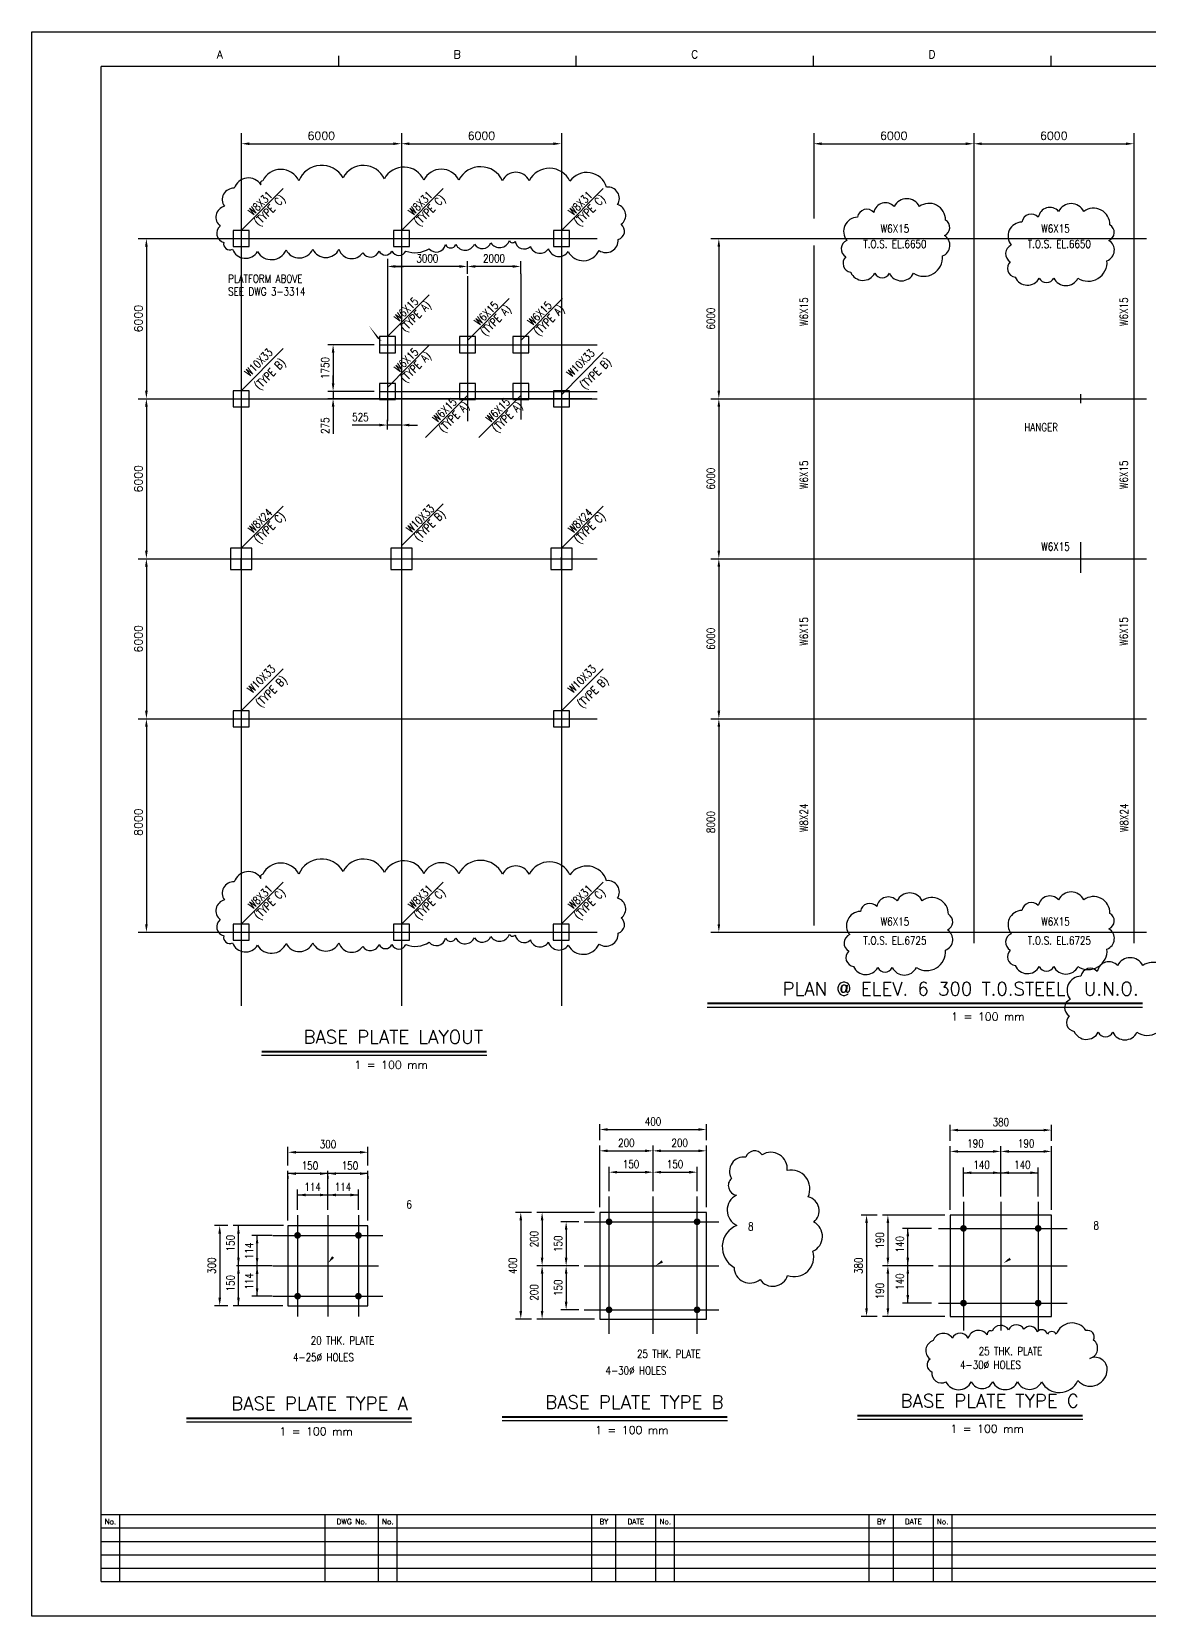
# Model space of a CAD drawing. Extents: x 0 to 84100, y 0 to 59400.
# Drawn here: x 0 to 41896, y 0 to 59400 of the extents above; entities that cross this region are included whole.
import ezdxf
from ezdxf.enums import TextEntityAlignment as Align

# ---------------------------------------------------------------- set-up
doc = ezdxf.new("R2010")
doc.units = 0
doc.header["$LTSCALE"] = 2500
doc.linetypes.add('CENTER2', pattern=[0])
for name, color, linetype in [('BORDER', 7, 'CONTINUOUS'), ('CLINE', 7, 'CENTER2'), ('CUTLINE', 7, 'CONTINUOUS'), ('DIM', 6, 'CONTINUOUS'), ('STEEL', 1, 'CONTINUOUS'), ('TEXT', 7, 'CONTINUOUS')]:
    doc.layers.add(name, color=color, linetype=linetype)
doc.styles.get("Standard").update_dxf_attribs({"font": 'ROMANS.shx', "width": 0.8})

msp = doc.modelspace()

# ---------------------------------------------------------------- linework, layer by layer
at = {"layer": 'BORDER', "color": 0}
for p, q in [((11500, 58500), (11500, 58100)), ((20400, 58500), (20400, 58100)), ((29300, 58500), (29300, 58100)), ((38200, 58500), (38200, 58100)), ((2600, 1300), (2600, 58100)), ((82800, 58100), (2600, 58100)), ((82800, 3800), (2600, 3800)), ((3300, 1300), (3300, 3800)), ((11000, 1300), (11000, 3800)), ((13000, 1300), (13000, 3800)), ((13700, 1300), (13700, 3800)), ((21000, 1300), (21000, 3800)), ((21900, 1300), (21900, 3800)), ((23400, 1300), (23400, 3800)), ((24100, 1300), (24100, 3800)), ((31400, 1300), (31400, 3800)), ((32300, 1300), (32300, 3800)), ((33800, 1300), (33800, 3800)), ((34500, 1300), (34500, 3800)), ((57800, 3300), (2600, 3300)), ((2600, 2800), (57800, 2800)), ((2600, 2300), (57800, 2300)), ((2600, 1800), (57800, 1800)), ((2600, 1300), (82800, 1300))]:
    msp.add_line(p, q, dxfattribs=at)
for points in [[(31571, 52627, 0.625), (30955, 52446, 0.625), (30556, 51576, 0.625), (30519, 50960, 0.625), (30701, 50380, 0.625), (31607, 50344, 0.625), (32151, 50344, 0.625), (33057, 50344, 0.625), (34145, 50996, 0.625), (34218, 51757, 0.625), (34254, 52337, 0.625), (33275, 52845, 0.625), (32332, 52845, 0.625)], [(37735, 52446, 0.625), (37118, 52265, 0.625), (36720, 51395, 0.625), (36683, 50779, 0.625), (36865, 50199, 0.625), (37771, 50163, 0.625), (38315, 50163, 0.625), (39221, 50163, 0.625), (40309, 50815, 0.625), (40382, 51576, 0.625), (40418, 52156, 0.625), (39439, 52663, 0.625), (38496, 52663, 0.625)], [(31680, 26604, 0.625), (31063, 26422, 0.625), (30664, 25552, 0.625), (30628, 24936, 0.625), (30809, 24356, 0.625), (31716, 24320, 0.625), (32260, 24320, 0.625), (33166, 24320, 0.625), (34254, 24973, 0.625), (34327, 25734, 0.625), (34363, 26314, 0.625), (33384, 26821, 0.625), (32441, 26821, 0.625)], [(37735, 26640, 0.625), (37118, 26459, 0.625), (36720, 25589, 0.625), (36683, 24973, 0.625), (36865, 24393, 0.625), (37771, 24356, 0.625), (38315, 24356, 0.625), (39221, 24356, 0.625), (40309, 25009, 0.625), (40382, 25770, 0.625), (40418, 26350, 0.625), (39439, 26857, 0.625), (38496, 26857, 0.625)], [(39947, 24175, 0.625), (39330, 23994, 0.625), (38931, 23124, 0.625), (38895, 22508, 0.625), (39076, 21928, 0.625), (39983, 21892, 0.625), (40527, 21892, 0.625), (41433, 21892, 0.625), (42521, 22544, 0.625), (42593, 23305, 0.625), (42630, 23885, 0.625), (41651, 24393, 0.625), (40708, 24393, 0.625)]]:
    msp.add_lwpolyline(points, format="xyb", close=True, dxfattribs=at)
at = {"layer": 'BORDER', "color": 0, "const_width": 75}
for points in [[(41642, 22976), (25327, 22976)], [(17061, 21167), (8616, 21167)], [(14246, 7427), (5801, 7427)], [(26081, 7477), (17636, 7477)], [(39401, 7527), (30956, 7527)]]:
    msp.add_lwpolyline(points, dxfattribs=at)
at = {"layer": 'BORDER', "color": 0}
for points in [[(41642, 22826), (25327, 22826)], [(17061, 21017), (8616, 21017)], [(14246, 7277), (5801, 7277)], [(26081, 7327), (17636, 7327)], [(39401, 7377), (30956, 7377)]]:
    msp.add_lwpolyline(points, dxfattribs=at)
at = {"layer": 'CLINE', "color": 0}
for p, q in [((7857, 55592), (7857, 22878)), ((13857, 55592), (13857, 22878)), ((19857, 55592), (19857, 22878)), ((19857, 55592), (19857, 22878)), ((29316, 55592), (29316, 52400)), ((35316, 55592), (35316, 25237)), ((41316, 55592), (41316, 25237)), ((7857, 51943), (9423, 53519)), ((13857, 51943), (15423, 53519)), ((19857, 51943), (21423, 53519)), ((3994, 51643), (21201, 51643)), ((19705, 51643), (20172, 51643)), ((25453, 51643), (41796, 51643)), ((13332, 50890), (13332, 44801)), ((16332, 50234), (16332, 44801)), ((18332, 50329), (18332, 44867)), ((13330, 47966), (14896, 49542)), ((16332, 47818), (17898, 49394)), ((18332, 47818), (19898, 49394)), ((13036, 47668), (21201, 47668)), ((13332, 46068), (14898, 47644)), ((7857, 45943), (9423, 47519)), ((19857, 45793), (21423, 47369)), ((13036, 45918), (21201, 45918)), ((14766, 44192), (16332, 45768)), ((16766, 44192), (18332, 45768)), ((39316, 45815), (39316, 45470)), ((3994, 45643), (21201, 45643)), ((25453, 45643), (41796, 45643)), ((7857, 40043), (9423, 41619)), ((13857, 40125), (15423, 41702)), ((19857, 40043), (21423, 41619)), ((13857, 39890), (13857, 39574)), ((39316, 40264), (39316, 39115)), ((3994, 39643), (21201, 39643)), ((7857, 39235), (7857, 39666)), ((19654, 39643), (19964, 39643)), ((19857, 39235), (19857, 39697)), ((25453, 39643), (41796, 39643)), ((7857, 33943), (9423, 35519)), ((19857, 33943), (21423, 35519)), ((3994, 33643), (21201, 33643)), ((19705, 33643), (19948, 33643)), ((25453, 33643), (41796, 33643)), ((29316, 33541), (29316, 25895)), ((41316, 33633), (41316, 25995)), ((7857, 25943), (9423, 27519)), ((13857, 25943), (15423, 27519)), ((19853, 25943), (21419, 27519)), ((3994, 25643), (21201, 25643)), ((19701, 25643), (20021, 25643)), ((25453, 25643), (41796, 25643)), ((21643, 10592), (21643, 15737)), ((23293, 10592), (23293, 15737)), ((24943, 10592), (24943, 15737)), ((34930, 15535), (34930, 10719)), ((36330, 15535), (36330, 10719)), ((37730, 15535), (37730, 10719)), ((9967, 15032), (9967, 11239)), ((11107, 15032), (11107, 11239)), ((12247, 15032), (12247, 11239)), ((9043, 14280), (13167, 14280)), ((20712, 14790), (25754, 14790)), ((33999, 14540), (38816, 14540)), ((9043, 13140), (13004, 13140)), ((20712, 13140), (25754, 13140)), ((33999, 13140), (38816, 13140)), ((9043, 12000), (13167, 12000)), ((20712, 11490), (25754, 11490)), ((33999, 11740), (38816, 11740))]:
    msp.add_line(p, q, dxfattribs=at)
at = {"layer": 'CLINE', "color": 0, "const_width": 125}
for points in [[(21581, 14790, 1), (21706, 14790, 1)], [(24881, 14790, 1), (25006, 14790, 1)], [(9905, 14280, 1), (10030, 14280, 1)], [(12185, 14280, 1), (12310, 14280, 1)], [(34867, 14540, 1), (34992, 14540, 1)], [(37667, 14540, 1), (37792, 14540, 1)], [(9905, 12000, 1), (10030, 12000, 1)], [(12185, 12000, 1), (12310, 12000, 1)], [(21581, 11490, 1), (21706, 11490, 1)], [(24881, 11490, 1), (25006, 11490, 1)], [(34867, 11740, 1), (34992, 11740, 1)], [(37667, 11740, 1), (37792, 11740, 1)]]:
    msp.add_lwpolyline(points, format="xyb", close=True, dxfattribs=at)
at = {"layer": 'CUTLINE', "color": 0}
msp.add_lwpolyline([(0, 0), (0, 59400), (84100, 59400), (84100, 0)], close=True, dxfattribs=at)
msp.add_lwpolyline([(0, 0), (0, 59400), (84100, 59400), (84100, 0)], close=True, dxfattribs=at)
at = {"layer": 'DIM', "color": 0}
for p, q in [((7857, 55392), (7857, 55000)), ((13857, 55392), (13857, 55000)), ((13857, 55392), (13857, 55000)), ((13857, 55392), (13857, 50400)), ((13857, 55392), (13857, 50400)), ((19857, 55392), (19857, 55000)), ((29316, 55392), (29316, 55000)), ((35316, 55392), (35316, 55000)), ((35316, 55392), (35316, 55000)), ((41316, 55392), (41316, 55000)), ((8157, 55200), (13557, 55200)), ((14157, 55200), (19557, 55200)), ((29616, 55200), (35016, 55200)), ((35616, 55200), (41016, 55200)), ((4194, 51643), (4500, 51643)), ((4300, 51343), (4300, 45943)), ((25653, 51643), (25959, 51643)), ((25759, 51343), (25759, 45943)), ((16032, 50600), (13632, 50600)), ((13632, 50600), (13932, 50600)), ((16332, 50329), (16332, 50800)), ((16332, 50329), (16332, 50800)), ((18032, 50600), (16632, 50600)), ((18332, 50329), (18332, 50800)), ((12836, 47668), (11100, 47668)), ((11300, 47368), (11300, 46218)), ((11300, 46218), (11300, 46518)), ((12836, 45918), (11100, 45918)), ((12836, 45918), (11100, 45918)), ((11300, 45918), (11300, 45643)), ((4194, 45643), (4500, 45643)), ((4194, 45643), (4500, 45643)), ((4300, 45343), (4300, 39943)), ((21001, 45643), (11100, 45643)), ((11300, 45343), (11300, 45043)), ((25653, 45643), (25959, 45643)), ((25653, 45643), (25959, 45643)), ((25759, 45343), (25759, 39943)), ((11300, 45043), (11300, 44326)), ((12732, 44654), (12015, 44654)), ((13032, 44654), (12732, 44654)), ((13332, 44488), (13332, 44854)), ((13857, 44654), (13332, 44654)), ((14157, 44654), (14457, 44654)), ((4194, 39643), (4500, 39643)), ((4300, 39343), (4300, 33943)), ((25653, 39643), (25959, 39643)), ((25759, 39343), (25759, 33943)), ((4194, 33643), (4500, 33643)), ((4194, 33643), (4500, 33643)), ((4300, 33343), (4300, 25943)), ((25653, 33643), (25959, 33643)), ((25653, 33643), (25959, 33643)), ((25759, 33343), (25759, 25943)), ((4194, 25643), (4500, 25643)), ((25653, 25643), (25959, 25643)), ((21293, 17848), (21293, 18448)), ((25293, 17848), (25293, 18448)), ((34430, 17827), (34430, 18427)), ((38230, 17827), (38230, 18427)), ((21593, 18248), (24993, 18248)), ((34730, 18227), (37930, 18227)), ((9607, 16894), (9607, 17594)), ((9907, 17394), (12307, 17394)), ((12607, 16894), (12607, 17594)), ((21293, 15340), (21293, 17648)), ((21593, 17448), (22993, 17448)), ((23293, 15937), (23293, 17648)), ((23293, 15937), (23293, 17648)), ((23593, 17448), (24993, 17448)), ((25293, 15340), (25293, 17648)), ((34430, 15240), (34430, 17627)), ((34730, 17427), (36030, 17427)), ((36330, 15935), (36330, 17627)), ((36330, 15935), (36330, 17627)), ((36630, 17427), (37930, 17427)), ((38230, 15240), (38230, 17627)), ((9607, 14840), (9607, 16694)), ((11107, 15432), (11107, 16694)), ((12607, 14839), (12607, 16694)), ((21643, 15937), (21643, 16848)), ((21943, 16648), (22993, 16648)), ((23293, 15937), (23293, 16848)), ((23293, 15937), (23293, 16848)), ((23593, 16648), (24643, 16648)), ((24943, 15937), (24943, 16848)), ((34930, 15735), (34930, 16827)), ((36330, 15735), (36330, 16827)), ((37730, 15735), (37730, 16827)), ((11107, 16594), (9607, 16594)), ((9607, 16494), (9607, 16394)), ((12607, 16594), (11107, 16594)), ((11107, 16494), (11107, 16394)), ((11107, 16494), (11107, 16394)), ((12607, 16494), (12607, 16394)), ((34930, 16627), (36330, 16627)), ((36330, 16627), (37730, 16627)), ((9967, 15232), (9967, 15994)), ((9967, 15794), (11107, 15794)), ((11107, 15232), (11107, 15994)), ((11107, 15794), (12247, 15794)), ((12247, 15232), (12247, 15994)), ((18734, 15140), (18134, 15140)), ((21093, 15140), (18934, 15140)), ((31696, 15040), (31096, 15040)), ((34230, 15040), (31896, 15040)), ((7356, 14648), (6848, 14648)), ((7048, 14348), (7048, 11943)), ((9443, 14648), (7556, 14648)), ((7751, 13143), (7751, 14643)), ((7751, 13143), (7751, 14643)), ((9016, 14280), (8254, 14280)), ((8449, 13136), (8449, 14276)), ((18334, 14840), (18334, 11440)), ((19134, 14840), (19134, 13440)), ((20512, 14790), (19834, 14790)), ((20034, 14490), (20034, 13440)), ((31296, 14740), (31296, 11540)), ((32096, 14740), (32096, 13440)), ((33735, 14540), (32643, 14540)), ((32843, 13140), (32843, 14540)), ((9011, 13136), (7674, 13136)), ((7751, 11643), (7751, 13143)), ((7751, 11643), (7751, 13143)), ((8449, 11996), (8449, 13136)), ((20512, 13140), (18934, 13140)), ((20512, 13140), (18934, 13140)), ((20512, 13140), (19834, 13140)), ((20512, 13140), (19834, 13140)), ((33799, 13140), (31896, 13140)), ((33799, 13140), (31896, 13140)), ((33735, 13140), (32643, 13140)), ((32843, 11740), (32843, 13140)), ((19134, 12840), (19134, 11440)), ((20034, 12840), (20034, 11790)), ((32096, 12840), (32096, 11540)), ((9011, 11996), (8249, 11996)), ((7351, 11643), (6848, 11643)), ((9409, 11643), (7551, 11643)), ((20512, 11490), (19834, 11490)), ((33735, 11740), (32643, 11740)), ((18734, 11140), (18134, 11140)), ((21093, 11140), (18934, 11140)), ((31696, 11240), (31096, 11240)), ((34230, 11240), (31896, 11240))]:
    msp.add_line(p, q, dxfattribs=at)
for points in [[(13126, 47799, 0, 100, 0), (12899, 47995, 0, 0, 0), (11616, 49912, 0, 0, 0.288821), (10764, 50142, 0, 0, 0)], [(39311, 45595, 0, 100, 0), (39244, 45302, 0, 0, 0), (39116, 44742, 0, 0, -0.472313), (38774, 44571, 0, 0, 0.472312)], [(13202, 15700, 0, 0, 0), (11107, 13240, 0, 100, 0), (11298, 13469, 0, 0, 0)], [(26014, 14890, 0, 0, 0), (23393, 13140, 0, 100, 0), (23639, 13305, 0, 0, 0)], [(39055, 14988, 0, 0, 0), (36434, 13238, 0, 100, 0), (36680, 13403, 0, 0, 0)], [(9873, 11922, 0, 100, 0), (9748, 11649, 0, 0, 0), (9119, 10273, 0, 0, 0.557457), (9496, 9708, 0, 0, -0.017243)], [(12354, 11916, 0, 100, 0), (12459, 11636, 0, 0, 0), (12636, 11162, 0, 0, 0.421822), (13120, 10950, 0, 0, 5.133179)], [(10552, 11642, 0, 100, 0), (10362, 11409, 0, 0, 0), (9927, 10874, 0, 0, 0.607906), (10159, 10339, 0, 0, -28.838075)], [(21587, 11428, 0, 100, 0), (21462, 11155, 0, 0, 0), (20832, 9778, 0, 0, 0.557457), (21210, 9213, 0, 0, -0.017243)], [(34879, 11640, 0, 100, 0), (34755, 11367, 0, 0, 0), (34125, 9990, 0, 0, 0.557457), (34502, 9425, 0, 0, -0.017243)], [(35591, 11242, 0, 100, 0), (35402, 11009, 0, 0, 0), (34966, 10474, 0, 0, 0.607906), (35199, 9939, 0, 0, -28.838075)], [(22782, 11142, 0, 100, 0), (22593, 10909, 0, 0, 0), (22157, 10374, 0, 0, 0.607906), (22390, 9839, 0, 0, -28.838075)]]:
    msp.add_lwpolyline(points, format="xyseb", dxfattribs=at)
for points in [[(8157, 55250), (8157, 55150), (7857, 55200)], [(13557, 55250), (13557, 55150), (13857, 55200)], [(14157, 55250), (14157, 55150), (13857, 55200)], [(19557, 55250), (19557, 55150), (19857, 55200)], [(29616, 55250), (29616, 55150), (29316, 55200)], [(35016, 55250), (35016, 55150), (35316, 55200)], [(35616, 55250), (35616, 55150), (35316, 55200)], [(41016, 55250), (41016, 55150), (41316, 55200)], [(4250, 51343), (4350, 51343), (4300, 51643)], [(25709, 51343), (25809, 51343), (25759, 51643)], [(13632, 50650), (13632, 50550), (13332, 50600)], [(13632, 50650), (13632, 50550), (13332, 50600)], [(16032, 50650), (16032, 50550), (16332, 50600)], [(16632, 50650), (16632, 50550), (16332, 50600)], [(18032, 50650), (18032, 50550), (18332, 50600)], [(11250, 47368), (11350, 47368), (11300, 47668)], [(4250, 45943), (4350, 45943), (4300, 45643)], [(11250, 46218), (11350, 46218), (11300, 45918)], [(11250, 46218), (11350, 46218), (11300, 45918)], [(25709, 45943), (25809, 45943), (25759, 45643)], [(4250, 45343), (4350, 45343), (4300, 45643)], [(11250, 45343), (11350, 45343), (11300, 45643)], [(25709, 45343), (25809, 45343), (25759, 45643)], [(13032, 44704), (13032, 44604), (13332, 44654)], [(14157, 44704), (14157, 44604), (13857, 44654)], [(14157, 44704), (14157, 44604), (13857, 44654)], [(4250, 39943), (4350, 39943), (4300, 39643)], [(25709, 39943), (25809, 39943), (25759, 39643)], [(4250, 39343), (4350, 39343), (4300, 39643)], [(25709, 39343), (25809, 39343), (25759, 39643)], [(4250, 33943), (4350, 33943), (4300, 33643)], [(25709, 33943), (25809, 33943), (25759, 33643)], [(4250, 33343), (4350, 33343), (4300, 33643)], [(25709, 33343), (25809, 33343), (25759, 33643)], [(4250, 25943), (4350, 25943), (4300, 25643)], [(25709, 25943), (25809, 25943), (25759, 25643)], [(21593, 18298), (21593, 18198), (21293, 18248)], [(24993, 18298), (24993, 18198), (25293, 18248)], [(34730, 18277), (34730, 18177), (34430, 18227)], [(37930, 18277), (37930, 18177), (38230, 18227)], [(9907, 17444), (9907, 17344), (9607, 17394)], [(12307, 17444), (12307, 17344), (12607, 17394)], [(21593, 17498), (21593, 17398), (21293, 17448)], [(22993, 17498), (22993, 17398), (23293, 17448)], [(23593, 17498), (23593, 17398), (23293, 17448)], [(24993, 17498), (24993, 17398), (25293, 17448)], [(34730, 17477), (34730, 17377), (34430, 17427)], [(36030, 17477), (36030, 17377), (36330, 17427)], [(36630, 17477), (36630, 17377), (36330, 17427)], [(37930, 17477), (37930, 17377), (38230, 17427)], [(9907, 16644), (9907, 16544), (9607, 16594)], [(10807, 16644), (10807, 16544), (11107, 16594)], [(11407, 16644), (11407, 16544), (11107, 16594)], [(12307, 16644), (12307, 16544), (12607, 16594)], [(21943, 16698), (21943, 16598), (21643, 16648)], [(22993, 16698), (22993, 16598), (23293, 16648)], [(23593, 16698), (23593, 16598), (23293, 16648)], [(24643, 16698), (24643, 16598), (24943, 16648)], [(35230, 16677), (35230, 16577), (34930, 16627)], [(36030, 16677), (36030, 16577), (36330, 16627)], [(36630, 16677), (36630, 16577), (36330, 16627)], [(37430, 16677), (37430, 16577), (37730, 16627)], [(10267, 15844), (10267, 15744), (9967, 15794)], [(10807, 15844), (10807, 15744), (11107, 15794)], [(11407, 15844), (11407, 15744), (11107, 15794)], [(11947, 15844), (11947, 15744), (12247, 15794)], [(18284, 14840), (18384, 14840), (18334, 15140)], [(19084, 14840), (19184, 14840), (19134, 15140)], [(31246, 14740), (31346, 14740), (31296, 15040)], [(32046, 14740), (32146, 14740), (32096, 15040)], [(6998, 14348), (7098, 14348), (7048, 14648)], [(7701, 14343), (7801, 14343), (7751, 14643)], [(7701, 14343), (7801, 14343), (7751, 14643)], [(8399, 13976), (8499, 13976), (8449, 14276)], [(19984, 14490), (20084, 14490), (20034, 14790)], [(32793, 14240), (32893, 14240), (32843, 14540)], [(7701, 13443), (7801, 13443), (7751, 13143)], [(7701, 13443), (7801, 13443), (7751, 13143)], [(7701, 12843), (7801, 12843), (7751, 13143)], [(7701, 12843), (7801, 12843), (7751, 13143)], [(8399, 13436), (8499, 13436), (8449, 13136)], [(8399, 12836), (8499, 12836), (8449, 13136)], [(19084, 13440), (19184, 13440), (19134, 13140)], [(19084, 12840), (19184, 12840), (19134, 13140)], [(19984, 13440), (20084, 13440), (20034, 13140)], [(19984, 12840), (20084, 12840), (20034, 13140)], [(32046, 13440), (32146, 13440), (32096, 13140)], [(32046, 12840), (32146, 12840), (32096, 13140)], [(32793, 13440), (32893, 13440), (32843, 13140)], [(32793, 12840), (32893, 12840), (32843, 13140)], [(6998, 11943), (7098, 11943), (7048, 11643)], [(7701, 11943), (7801, 11943), (7751, 11643)], [(7701, 11943), (7801, 11943), (7751, 11643)], [(8399, 12296), (8499, 12296), (8449, 11996)], [(32793, 12040), (32893, 12040), (32843, 11740)], [(18284, 11440), (18384, 11440), (18334, 11140)], [(19084, 11440), (19184, 11440), (19134, 11140)], [(19984, 11790), (20084, 11790), (20034, 11490)], [(31246, 11540), (31346, 11540), (31296, 11240)], [(32046, 11540), (32146, 11540), (32096, 11240)]]:
    msp.add_solid(points, dxfattribs=at)
at = {"layer": 'STEEL', "color": 0}
for p, q in [((29316, 51391), (29316, 39895)), ((29568, 51643), (35166, 51643)), ((35476, 51643), (41064, 51643)), ((41316, 51391), (41316, 39995)), ((29316, 45745), (29316, 25934)), ((29316, 39391), (29316, 33541)), ((35476, 39643), (41064, 39643)), ((41316, 39633), (41316, 33691)), ((41316, 33391), (41316, 25800)), ((29568, 25643), (35156, 25643)), ((35476, 25643), (41064, 25643))]:
    msp.add_line(p, q, dxfattribs=at)
for points in [[(7557, 51943), (7557, 51343), (8157, 51343), (8157, 51943)], [(13557, 51943), (13557, 51343), (14157, 51343), (14157, 51943)], [(19557, 51943), (19557, 51343), (20157, 51343), (20157, 51943)], [(13632, 47968), (13032, 47968), (13032, 47368), (13632, 47368)], [(16632, 47968), (16032, 47968), (16032, 47368), (16632, 47368)], [(18632, 47968), (18032, 47968), (18032, 47368), (18632, 47368)], [(7557, 45943), (7557, 45343), (8157, 45343), (8157, 45943)], [(13632, 46218), (13032, 46218), (13032, 45618), (13632, 45618)], [(16632, 46218), (16032, 46218), (16032, 45618), (16632, 45618)], [(18632, 46218), (18032, 46218), (18032, 45618), (18632, 45618)], [(19557, 45943), (19557, 45343), (20157, 45343), (20157, 45943)], [(7457, 39243), (8257, 39243), (8257, 40043), (7457, 40043)], [(13457, 40043), (13457, 39243), (14257, 39243), (14257, 40043)], [(19457, 40043), (19457, 39243), (20257, 39243), (20257, 40043)], [(7557, 33943), (7557, 33343), (8157, 33343), (8157, 33943)], [(19557, 33943), (19557, 33343), (20157, 33343), (20157, 33943)], [(7557, 25943), (7557, 25343), (8157, 25343), (8157, 25943)], [(13557, 25943), (13557, 25343), (14157, 25343), (14157, 25943)], [(19553, 25943), (19553, 25343), (20153, 25343), (20153, 25943)], [(21293, 15140), (21293, 11140), (25293, 11140), (25293, 15140)], [(34430, 15040), (34430, 11240), (38230, 11240), (38230, 15040)], [(9607, 14640), (9607, 11640), (12607, 11640), (12607, 14640)]]:
    msp.add_lwpolyline(points, close=True, dxfattribs=at)
at = {"layer": 'TEXT', "color": 0}
for points in [[(8596, 53663, 0.625), (7593, 53532, 0.625), (7222, 52856, 0.625), (7070, 52115, 0.625), (7200, 51504, 0.625), (7528, 51243, 0.625), (8465, 51156, 0.625), (9534, 51221, 0.625), (10537, 51243, 0.625), (11519, 51243, 0.625), (12413, 51112, 0.625), (13023, 51177, 0.625), (13503, 51177, 0.625), (14027, 51177, 0.234705), (14899, 51265, 0.625), (15510, 51417, 0.625), (15902, 51417, 0.625), (16600, 51439, 0.625), (17211, 51483, 0.625), (17909, 51570, 0.625), (18127, 51548, 0.625), (18694, 51352, 0.625), (19370, 51265, 0.625), (20111, 51156, 0.625), (21267, 51199, 0.625), (21987, 51613, 0.625), (22096, 52180, 0.625), (21965, 52921, 0.625), (21551, 53575, 0.625), (20177, 53794, 0.625), (18650, 53815, 0.625), (17647, 53815, 0.625), (16011, 53837, 0.625), (14703, 53837, 0.625), (13220, 53881, 0.625), (11671, 53924, 0.625), (10014, 53815, 0.625), (8662, 53815, 0.625)], [(8596, 27663, 0.625), (7593, 27532, 0.625), (7222, 26856, 0.625), (7070, 26115, 0.625), (7200, 25504, 0.625), (7528, 25243, 0.625), (8465, 25156, 0.625), (9534, 25221, 0.625), (10537, 25243, 0.625), (11519, 25243, 0.625), (12413, 25112, 0.625), (13023, 25177, 0.625), (13503, 25177, 0.625), (14027, 25177, 0.234705), (14899, 25265, 0.625), (15510, 25417, 0.625), (15902, 25417, 0.625), (16600, 25439, 0.625), (17211, 25483, 0.625), (17909, 25570, 0.625), (18127, 25548, 0.625), (18694, 25352, 0.625), (19370, 25265, 0.625), (20111, 25156, 0.625), (21267, 25199, 0.625), (21987, 25613, 0.625), (22096, 26180, 0.625), (21965, 26921, 0.625), (21551, 27575, 0.625), (20177, 27794, 0.625), (18650, 27815, 0.625), (17647, 27815, 0.625), (16011, 27837, 0.625), (14703, 27837, 0.625), (13220, 27881, 0.625), (11671, 27924, 0.625), (10014, 27815, 0.625), (8662, 27815, 0.625)], [(26772, 17211, 0.625), (26230, 16417, 0.625), (26419, 15787, 0.625), (26432, 14653, 0.625), (26331, 13077, 0.625), (27302, 12624, 0.625), (28335, 12775, 0.625), (29281, 13682, 0.625), (29319, 14779, 0.625), (29104, 15724, 0.625), (28323, 16707, 0.625), (27377, 17299, 0.625)], [(35816, 10547, 0.625), (35103, 10428, 0.625), (34509, 10428, 0.625), (33796, 10333, 0.625), (33677, 9645, 0.625), (33748, 9169, 0.625), (34271, 8789, 0.625), (35222, 8789, 0.625), (36029, 8789, 0.625), (36956, 8789, 0.625), (37859, 8789, 0.625), (39213, 8837, 0.625), (40307, 9146, 0.625), (39665, 9668, 0.625), (39808, 10357, 0.625), (39522, 10713, 0.625), (38406, 10571, 0.625), (38073, 10571, 0.625), (37693, 10666, 0.625), (37194, 10761, 0.625), (36623, 10737, 0.625), (36006, 10690, 0.625)]]:
    msp.add_lwpolyline(points, format="xyb", close=True, dxfattribs=at)

# ---------------------------------------------------------------- texts
at = {"layer": 'BORDER', "color": 0}
for s, height, p in [('A', 300, (7050, 58400)), ('B', 300, (15950, 58400)), ('C', 300, (24850, 58400)), ('D', 300, (33750, 58400)), ('No.', 200, (2950, 3450)), ('DWG No.', 200, (12000, 3450)), ('No.', 200, (13350, 3450)), ('BY', 200, (21450, 3450)), ('DATE', 200, (22650, 3450)), ('No.', 200, (23750, 3450)), ('BY', 200, (31850, 3450)), ('DATE', 200, (33050, 3450)), ('No.', 200, (34150, 3450))]:
    msp.add_text(s, height=height, dxfattribs=at).set_placement(p, align=Align.CENTER)
for s, p in [('PLAN @ ELEV. 6 300 T.0.STEEL  U.N.O.', (41496, 23126)), ('BASE PLATE LAYOUT', (16915, 21317)), ('BASE PLATE TYPE C', (39255, 7677)), ('BASE PLATE TYPE A', (14100, 7577)), ('BASE PLATE TYPE B', (25935, 7627))]:
    msp.add_text(s, height=500, dxfattribs=at).set_placement(p, align=Align.BOTTOM_RIGHT)
for p in [(37219, 22632), (14850, 20823), (23870, 7133), (37189, 7183), (12034, 7083)]:
    msp.add_text('1 = 100 mm', height=300, dxfattribs=at).set_placement(p, align=Align.TOP_RIGHT)
at = {"layer": 'DIM', "color": 0}
for p in [(10857, 55500), (16857, 55500), (32316, 55500), (38316, 55500)]:
    msp.add_text('6000', height=300, dxfattribs=at).set_placement(p, align=Align.MIDDLE_CENTER)
at = {"layer": 'DIM', "color": 0, "width": 0.8}
for s, p in [('3000', (14832, 50900)), ('2000', (17332, 50900)), ('525', (12323, 44954)), ('380', (36330, 18527)), ('300', (11107, 17694)), ('200', (22293, 17748)), ('200', (24293, 17748)), ('190', (35380, 17727)), ('190', (37280, 17727)), ('150', (10431, 16894)), ('150', (11931, 16894)), ('150', (22468, 16948)), ('150', (24118, 16948)), ('140', (35608, 16927)), ('140', (37135, 16927)), ('114', (10529, 16094)), ('114', (11669, 16094))]:
    msp.add_text(s, height=300, dxfattribs=at).set_placement(p, align=Align.MIDDLE_CENTER)
at = {"layer": 'DIM', "color": 0}
for p in [(4000, 48643), (4000, 42643), (4000, 36643)]:
    msp.add_text('6000', height=300, rotation=90, dxfattribs=at).set_placement(p, align=Align.MIDDLE_CENTER)
at = {"layer": 'DIM', "color": 0, "width": 0.8}
for s, p in [('6000', (25459, 48643)), ('1750', (11000, 46793)), ('275', (11000, 44634)), ('6000', (25459, 42643)), ('6000', (25459, 36643)), ('150', (7451, 13989)), ('150', (7451, 13989)), ('200', (18834, 14140)), ('190', (31796, 14090)), ('114', (8149, 13697)), ('150', (19734, 13965)), ('140', (32543, 13946)), ('300', (6748, 13145)), ('400', (18034, 13140)), ('380', (30996, 13140)), ('150', (7451, 12489)), ('150', (7451, 12489)), ('114', (8149, 12557)), ('150', (19734, 12315)), ('140', (32543, 12546)), ('200', (18834, 12140)), ('190', (31796, 12190))]:
    msp.add_text(s, height=300, rotation=90, dxfattribs=at).set_placement(p, align=Align.MIDDLE_CENTER)
at = {"layer": 'DIM', "color": 0}
msp.add_text('8000', height=300, rotation=90, dxfattribs=at).set_placement((4000, 29770), align=Align.MIDDLE)
at = {"layer": 'DIM', "color": 0, "width": 0.8}
msp.add_text('8000', height=300, rotation=90, dxfattribs=at).set_placement((25459, 29770), align=Align.MIDDLE)
msp.add_text('400', height=300, dxfattribs=at).set_placement((23293, 18548), align=Align.MIDDLE)
at = {"layer": 'TEXT', "color": 0, "width": 0.8}
for s, rotation, p in [('W8X31', 45, (8673, 52858)), ('(TYPE C)', 45, (9023, 52602)), ('W8X31', 45, (14673, 52858)), ('(TYPE C)', 45, (15023, 52602)), ('W8X31', 45, (20673, 52858)), ('(TYPE C)', 45, (21023, 52602)), ('W6X15', 45, (14146, 48881)), ('W6X15', 90, (29098, 48902)), ('W6X15', 90, (41088, 48902)), ('(TYPE A)', 45, (14496, 48625)), ('W6X15', 45, (17148, 48733)), ('(TYPE A)', 45, (17498, 48477)), ('W6X15', 45, (19148, 48733)), ('(TYPE A)', 45, (19498, 48477)), ('W10X33', 45, (8611, 46895)), ('W6X15', 45, (14148, 46983)), ('(TYPE B)', 45, (9036, 46462)), ('(TYPE A)', 45, (14498, 46727)), ('W10X33', 45, (20685, 46871)), ('(TYPE B)', 45, (21237, 46488)), ('W6X15', 45, (15582, 45107)), ('(TYPE A)', 45, (15932, 44851)), ('W6X15', 45, (17582, 45107)), ('(TYPE A)', 45, (17932, 44851)), ('W6X15', 90, (29098, 42789)), ('W6X15', 90, (41088, 42789)), ('W10X33', 45, (14673, 41041)), ('W8X24', 45, (8673, 40958)), ('(TYPE C)', 45, (9023, 40702)), ('(TYPE B)', 45, (15023, 40785)), ('W8X24', 45, (20673, 40958)), ('(TYPE C)', 45, (21023, 40702)), ('W6X15', 90, (29098, 36916)), ('W6X15', 90, (41088, 36916)), ('W10X33', 45, (8712, 35027)), ('W10X33', 45, (20736, 35027)), ('(TYPE B)', 45, (9087, 34568)), ('(TYPE B)', 45, (21136, 34543)), ('W8X24', 90, (29098, 29929)), ('W8X24', 90, (41105, 29929)), ('W8X31', 45, (8673, 26858)), ('W8X31', 45, (14673, 26858)), ('W8X31', 45, (20669, 26858)), ('(TYPE C)', 45, (9023, 26602)), ('(TYPE C)', 45, (15023, 26602)), ('(TYPE C)', 45, (21019, 26602))]:
    msp.add_text(s, height=300, rotation=rotation, dxfattribs=at).set_placement(p, align=Align.CENTER)
for s, p in [('W6X15', (32359, 51868)), ('W6X15', (38378, 51868)), ('T.O.S. EL.6650', (32359, 51291)), ('T.O.S. EL.6650', (38523, 51291)), ('W6X15', (38378, 39946)), ('W6X15', (32359, 25891)), ('W6X15', (38378, 25891)), ('T.O.S. EL.6725', (32359, 25182)), ('T.O.S. EL.6725', (38523, 25182))]:
    msp.add_text(s, height=300, dxfattribs=at).set_placement(p, align=Align.CENTER)
for s, p in [('PLATFORM ABOVE', (7365, 49992)), ('SEE DWG 3-3314', (7365, 49507)), ('6', (14045, 15290)), ('8', (26851, 14464)), ('8', (39805, 14501)), ('20 THK. PLATE', (10459, 10189)), ('4-25%%C HOLES', (9796, 9558)), ('25 THK. PLATE', (22690, 9689)), ('4-30%%C HOLES', (34802, 9275)), ('25 THK. PLATE', (35499, 9789)), ('4-30%%C HOLES', (21510, 9063))]:
    msp.add_text(s, height=300, dxfattribs=at).set_placement(p)
msp.add_text('HANGER', height=300, dxfattribs=at).set_placement((38474, 44421), align=Align.RIGHT)

doc.saveas('drawing.dxf')
